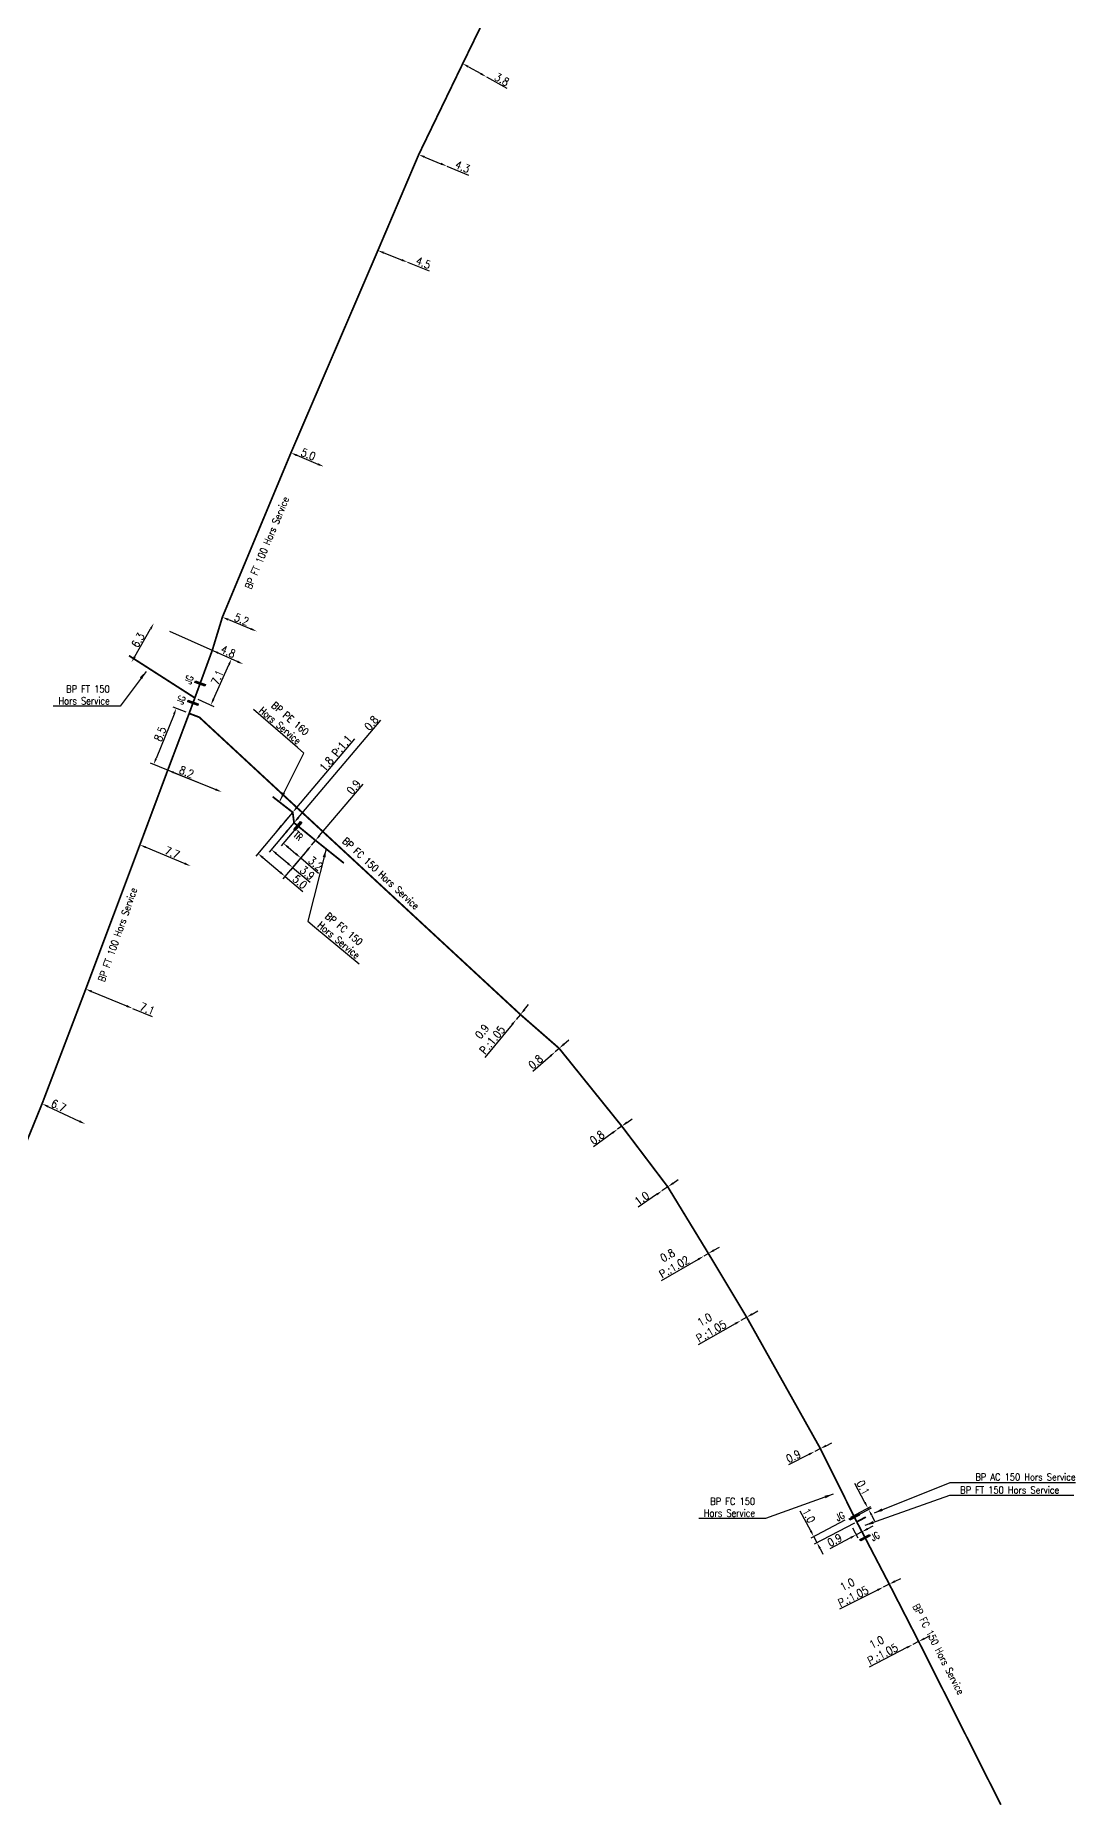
# Model space of a CAD drawing. Header units: millimetres. Extents: x 185000 to 186000, y 127000 to 128000.
# Drawn here: x 185587 to 185733.3, y 126999.9 to 127248.8 of the extents above; entities that cross this region are included whole.
import ezdxf
from ezdxf.enums import TextEntityAlignment as Align

# ---------------------------------------------------------------- set-up
doc = ezdxf.new("R2010")
doc.units = ezdxf.units.MM
doc.header["$PDMODE"] = 34
doc.layers.get('0').update_dxf_attribs({"linetype": 'CONTINUOUS'})
doc.layers.get('DEFPOINTS').update_dxf_attribs({"linetype": 'CONTINUOUS'})
doc.layers.add('L_908', color=5, linetype='CONTINUOUS')
doc.styles.get("Standard").update_dxf_attribs({"font": 'romans.shx', "width": 0.85})
doc.linetypes.add('BP_HS', pattern='A,2,-1,["G",Standard,S=0.85,R=0,X=-0.27,Y=-0.4],-1', length=4)
doc.dimstyles.get("Standard").update_dxf_attribs({"dimtxt": 1.5, "dimasz": 1.2, "dimexe": 0.625, "dimexo": 0.625, "dimgap": 0.25, "dimtad": 1, "dimdec": 1, "dimzin": 0, "dimdsep": 46, "dimtxsty": 'Standard', "dimcen": -0.5, "dimadec": 0, "dimazin": 0, "dimtfac": 1, "dimtdec": 1, "dimtmove": 0, "dimatfit": 3, "dimfxl": 0, "dimtolj": 1, "dimtzin": 0, "dimarcsym": 0})

# ---------------------------------------------------------------- blocks, each defined once
blk = doc.blocks.new('*D249')
at = {"layer": 'DEFPOINTS', "color": 0, "linetype": 'Continuous', "ltscale": 0.5, "transparency": 16777216}
for p in [(185654.63, 127110.39), (185654.63, 127110.39), (185655.22, 127111.1)]:
    blk.add_point(p, dxfattribs=at)
at = {"layer": 'L_908', "color": 0, "linetype": 'Continuous', "lineweight": -2, "ltscale": 0.5, "transparency": 16777216}
for p, q in [((185655.22, 127111.1), (185654.63, 127110.39)), ((185655.8, 127111.79), (185656.37, 127112.49)), ((185654.06, 127109.7), (185650.22, 127105.08))]:
    blk.add_line(p, q, dxfattribs=at)
at = {"layer": 'L_908', "color": 0, "linetype": 'Continuous', "ltscale": 0.5, "transparency": 16777216}
for points in [[(185653.94, 127109.8), (185654.17, 127109.61), (185654.63, 127110.39)], [(185655.68, 127111.89), (185655.91, 127111.7), (185655.22, 127111.1)]]:
    blk.add_solid(points, dxfattribs=at)
at = {"layer": 'L_908', "color": 0, "linetype": 'Continuous', "ltscale": 0.5, "transparency": 16777216, "insert": (185650.55, 127108.12), "char_height": 1.125, "attachment_point": 5, "rotation": 50.2694}
blk.add_mtext('\\A1;0.9\\PP.:1.05', dxfattribs=at)
blk = doc.blocks.new('*D250')
at = {"layer": 'DEFPOINTS', "color": 0, "linetype": 'Continuous', "ltscale": 0.5, "transparency": 16777216}
for p in [(185660.1, 127105.85), (185660.1, 127105.85), (185660.67, 127106.34)]:
    blk.add_point(p, dxfattribs=at)
at = {"layer": 'L_908', "color": 0, "linetype": 'Continuous', "lineweight": -2, "ltscale": 0.5, "transparency": 16777216}
for p, q in [((185660.67, 127106.34), (185660.1, 127105.85)), ((185661.34, 127106.94), (185662.02, 127107.53)), ((185659.43, 127105.26), (185656.96, 127103.09))]:
    blk.add_line(p, q, dxfattribs=at)
at = {"layer": 'L_908', "color": 0, "linetype": 'Continuous', "ltscale": 0.5, "transparency": 16777216}
for points in [[(185659.33, 127105.37), (185659.52, 127105.14), (185660.1, 127105.85)], [(185661.24, 127107.05), (185661.44, 127106.83), (185660.67, 127106.34)]]:
    blk.add_solid(points, dxfattribs=at)
at = {"layer": 'L_908', "color": 0, "linetype": 'Continuous', "ltscale": 0.5, "transparency": 16777216, "insert": (185657.36, 127104.44), "char_height": 1.125, "attachment_point": 5, "rotation": 41.2891}
blk.add_mtext('\\A1;0.8', dxfattribs=at)
blk = doc.blocks.new('*D251')
at = {"layer": 'DEFPOINTS', "color": 0, "linetype": 'Continuous', "ltscale": 0.5, "transparency": 16777216}
for p in [(185668.87, 127094.96), (185668.87, 127094.96), (185669.48, 127095.4)]:
    blk.add_point(p, dxfattribs=at)
at = {"layer": 'L_908', "color": 0, "linetype": 'Continuous', "lineweight": -2, "ltscale": 0.5, "transparency": 16777216}
for p, q in [((185670.21, 127095.93), (185670.94, 127096.45)), ((185668.14, 127094.43), (185665.48, 127092.51)), ((185669.48, 127095.4), (185668.87, 127094.96))]:
    blk.add_line(p, q, dxfattribs=at)
at = {"layer": 'L_908', "color": 0, "linetype": 'Continuous', "ltscale": 0.5, "transparency": 16777216}
for points in [[(185670.12, 127096.05), (185670.29, 127095.81), (185669.48, 127095.4)], [(185668.05, 127094.56), (185668.23, 127094.31), (185668.87, 127094.96)]]:
    blk.add_solid(points, dxfattribs=at)
at = {"layer": 'L_908', "color": 0, "linetype": 'Continuous', "ltscale": 0.5, "transparency": 16777216, "insert": (185666.01, 127093.82), "char_height": 1.125, "attachment_point": 5, "rotation": 35.8553}
blk.add_mtext('\\A1;0.8', dxfattribs=at)
blk = doc.blocks.new('*D252')
at = {"layer": 'DEFPOINTS', "color": 0, "linetype": 'Continuous', "ltscale": 0.5, "transparency": 16777216}
for p in [(185675.12, 127086.3), (185675.12, 127086.3), (185675.94, 127086.87)]:
    blk.add_point(p, dxfattribs=at)
at = {"layer": 'L_908', "color": 0, "linetype": 'Continuous', "lineweight": -2, "ltscale": 0.5, "transparency": 16777216}
for p, q in [((185674.38, 127085.79), (185671.8, 127084)), ((185675.94, 127086.87), (185675.12, 127086.3)), ((185676.68, 127087.38), (185677.42, 127087.9))]:
    blk.add_line(p, q, dxfattribs=at)
at = {"layer": 'L_908', "color": 0, "linetype": 'Continuous', "ltscale": 0.5, "transparency": 16777216}
for points in [[(185674.29, 127085.91), (185674.46, 127085.67), (185675.12, 127086.3)], [(185676.6, 127087.51), (185676.77, 127087.26), (185675.94, 127086.87)]]:
    blk.add_solid(points, dxfattribs=at)
at = {"layer": 'L_908', "color": 0, "linetype": 'Continuous', "ltscale": 0.5, "transparency": 16777216, "insert": (185672.29, 127085.26), "char_height": 1.125, "attachment_point": 5, "rotation": 34.6626}
blk.add_mtext('\\A1;1.0', dxfattribs=at)
blk = doc.blocks.new('*D253')
at = {"layer": 'DEFPOINTS', "color": 0, "linetype": 'Continuous', "ltscale": 0.5, "transparency": 16777216}
for p in [(185681, 127077.13), (185681, 127077.13), (185681.65, 127077.51)]:
    blk.add_point(p, dxfattribs=at)
at = {"layer": 'L_908', "color": 0, "linetype": 'Continuous', "lineweight": -2, "ltscale": 0.5, "transparency": 16777216}
for p, q in [((185682.43, 127077.96), (185683.21, 127078.41)), ((185680.22, 127076.68), (185675.01, 127073.68)), ((185681.65, 127077.51), (185681, 127077.13))]:
    blk.add_line(p, q, dxfattribs=at)
at = {"layer": 'L_908', "color": 0, "linetype": 'Continuous', "ltscale": 0.5, "transparency": 16777216}
for points in [[(185682.35, 127078.09), (185682.5, 127077.83), (185681.65, 127077.51)], [(185680.15, 127076.81), (185680.3, 127076.55), (185681, 127077.13)]]:
    blk.add_solid(points, dxfattribs=at)
at = {"layer": 'L_908', "color": 0, "linetype": 'Continuous', "ltscale": 0.5, "transparency": 16777216, "insert": (185676.38, 127076.42), "char_height": 1.125, "attachment_point": 5, "rotation": 29.967}
blk.add_mtext('\\A1;0.8\\PP.:1.02', dxfattribs=at)
blk = doc.blocks.new('*D254')
at = {"layer": 'DEFPOINTS', "color": 0, "linetype": 'Continuous', "ltscale": 0.5, "transparency": 16777216}
for p in [(185686.21, 127068.07), (185686.21, 127068.07), (185687.04, 127068.54)]:
    blk.add_point(p, dxfattribs=at)
at = {"layer": 'L_908', "color": 0, "linetype": 'Continuous', "lineweight": -2, "ltscale": 0.5, "transparency": 16777216}
for p, q in [((185687.04, 127068.54), (185686.21, 127068.07)), ((185687.82, 127068.99), (185688.6, 127069.44)), ((185685.43, 127067.63), (185680.21, 127064.65))]:
    blk.add_line(p, q, dxfattribs=at)
at = {"layer": 'L_908', "color": 0, "linetype": 'Continuous', "ltscale": 0.5, "transparency": 16777216}
for points in [[(185685.36, 127067.76), (185685.51, 127067.5), (185686.21, 127068.07)], [(185687.74, 127069.12), (185687.89, 127068.86), (185687.04, 127068.54)]]:
    blk.add_solid(points, dxfattribs=at)
at = {"layer": 'L_908', "color": 0, "linetype": 'Continuous', "ltscale": 0.5, "transparency": 16777216, "insert": (185681.59, 127067.38), "char_height": 1.125, "attachment_point": 5, "rotation": 29.7324}
blk.add_mtext('\\A1;1.0\\PP.:1.05', dxfattribs=at)
blk = doc.blocks.new('*D255')
at = {"layer": 'DEFPOINTS', "color": 0, "linetype": 'Continuous', "ltscale": 0.5, "transparency": 16777216}
for p in [(185696.6, 127049.66), (185696.6, 127049.66), (185697.4, 127050.07)]:
    blk.add_point(p, dxfattribs=at)
at = {"layer": 'L_908', "color": 0, "linetype": 'Continuous', "lineweight": -2, "ltscale": 0.5, "transparency": 16777216}
for p, q in [((185698.2, 127050.48), (185699, 127050.88)), ((185695.79, 127049.25), (185692.91, 127047.79)), ((185697.4, 127050.07), (185696.6, 127049.66))]:
    blk.add_line(p, q, dxfattribs=at)
at = {"layer": 'L_908', "color": 0, "linetype": 'Continuous', "ltscale": 0.5, "transparency": 16777216}
for points in [[(185695.73, 127049.39), (185695.86, 127049.12), (185696.6, 127049.66)], [(185698.13, 127050.61), (185698.27, 127050.34), (185697.4, 127050.07)]]:
    blk.add_solid(points, dxfattribs=at)
at = {"layer": 'L_908', "color": 0, "linetype": 'Continuous', "ltscale": 0.5, "transparency": 16777216, "insert": (185693.61, 127048.99), "char_height": 1.125, "attachment_point": 5, "rotation": 26.9094}
blk.add_mtext('\\A1;0.9', dxfattribs=at)
blk = doc.blocks.new('*D256')
at = {"layer": 'DEFPOINTS', "color": 0, "linetype": 'Continuous', "ltscale": 0.5, "transparency": 16777216}
for p in [(185707.09, 127031.01), (185706.25, 127030.59), (185706.25, 127030.59)]:
    blk.add_point(p, dxfattribs=at)
at = {"layer": 'L_908', "color": 0, "linetype": 'Continuous', "lineweight": -2, "ltscale": 0.5, "transparency": 16777216}
for p, q in [((185707.09, 127031.01), (185706.25, 127030.59)), ((185707.9, 127031.42), (185708.7, 127031.82)), ((185705.44, 127030.18), (185700.07, 127027.48))]:
    blk.add_line(p, q, dxfattribs=at)
at = {"layer": 'L_908', "color": 0, "linetype": 'Continuous', "ltscale": 0.5, "transparency": 16777216}
for points in [[(185707.83, 127031.55), (185707.97, 127031.28), (185707.09, 127031.01)], [(185705.37, 127030.32), (185705.51, 127030.05), (185706.25, 127030.59)]]:
    blk.add_solid(points, dxfattribs=at)
at = {"layer": 'L_908', "color": 0, "linetype": 'Continuous', "ltscale": 0.5, "transparency": 16777216, "insert": (185701.6, 127030.13), "char_height": 1.125, "attachment_point": 5, "rotation": 26.7288}
blk.add_mtext('\\A1;1.0\\PP.:1.05', dxfattribs=at)
blk = doc.blocks.new('*D257')
at = {"layer": 'DEFPOINTS', "color": 0, "linetype": 'Continuous', "ltscale": 0.5, "transparency": 16777216}
for p in [(185710.38, 127022.51), (185710.38, 127022.51), (185711.22, 127022.95)]:
    blk.add_point(p, dxfattribs=at)
at = {"layer": 'L_908', "color": 0, "linetype": 'Continuous', "lineweight": -2, "ltscale": 0.5, "transparency": 16777216}
for p, q in [((185712.02, 127023.36), (185712.82, 127023.77)), ((185709.58, 127022.1), (185704.24, 127019.35)), ((185711.22, 127022.95), (185710.38, 127022.51))]:
    blk.add_line(p, q, dxfattribs=at)
at = {"layer": 'L_908', "color": 0, "linetype": 'Continuous', "ltscale": 0.5, "transparency": 16777216}
for points in [[(185711.96, 127023.49), (185712.09, 127023.23), (185711.22, 127022.95)], [(185709.51, 127022.23), (185709.65, 127021.97), (185710.38, 127022.51)]]:
    blk.add_solid(points, dxfattribs=at)
at = {"layer": 'L_908', "color": 0, "linetype": 'Continuous', "ltscale": 0.5, "transparency": 16777216, "insert": (185705.74, 127022.02), "char_height": 1.125, "attachment_point": 5, "rotation": 27.259}
blk.add_mtext('\\A1;1.0\\PP.:1.05', dxfattribs=at)
blk = doc.blocks.new('*D260')
at = {"layer": 'DEFPOINTS', "color": 0, "linetype": 'Continuous', "ltscale": 0.5, "transparency": 16777216}
for p in [(185587.96, 127098.56), (185594.01, 127095.72), (185594.01, 127095.72)]:
    blk.add_point(p, dxfattribs=at)
at = {"layer": 'L_908', "color": 0, "linetype": 'Continuous', "lineweight": -2, "ltscale": 0.5, "transparency": 16777216}
blk.add_line((185588.77, 127098.18), (185593.19, 127096.1), dxfattribs=at)
at = {"layer": 'L_908', "color": 0, "linetype": 'Continuous', "ltscale": 0.5, "transparency": 16777216}
for points in [[(185588.84, 127098.31), (185588.71, 127098.04), (185587.96, 127098.56)], [(185593.26, 127096.24), (185593.13, 127095.96), (185594.01, 127095.72)]]:
    blk.add_solid(points, dxfattribs=at)
at = {"layer": 'L_908', "color": 0, "linetype": 'Continuous', "ltscale": 0.5, "transparency": 16777216, "insert": (185590.28, 127098.3), "char_height": 1.125, "attachment_point": 5, "rotation": 334.8282}
blk.add_mtext('\\A1;6.7', dxfattribs=at)
blk = doc.blocks.new('*D261')
at = {"layer": 'DEFPOINTS', "color": 0, "linetype": 'Continuous', "ltscale": 0.5, "transparency": 16777216}
for p in [(185594.1, 127114.68), (185600.66, 127111.97), (185600.66, 127111.97)]:
    blk.add_point(p, dxfattribs=at)
at = {"layer": 'L_908', "color": 0, "linetype": 'Continuous', "lineweight": -2, "ltscale": 0.5, "transparency": 16777216}
for p, q in [((185594.93, 127114.34), (185599.83, 127112.31)), ((185600.66, 127111.97), (185603.44, 127110.82))]:
    blk.add_line(p, q, dxfattribs=at)
at = {"layer": 'L_908', "color": 0, "linetype": 'Continuous', "ltscale": 0.5, "transparency": 16777216}
for points in [[(185594.99, 127114.48), (185594.87, 127114.2), (185594.1, 127114.68)], [(185599.89, 127112.45), (185599.77, 127112.17), (185600.66, 127111.97)]]:
    blk.add_solid(points, dxfattribs=at)
at = {"layer": 'L_908', "color": 0, "linetype": 'Continuous', "ltscale": 0.5, "transparency": 16777216, "insert": (185602.75, 127111.91), "char_height": 1.125, "attachment_point": 5, "rotation": 337.4974}
blk.add_mtext('\\A1;7.1', dxfattribs=at)
blk = doc.blocks.new('*D262')
at = {"layer": 'DEFPOINTS', "color": 0, "linetype": 'Continuous', "ltscale": 0.5, "transparency": 16777216}
for p in [(185601.71, 127134.96), (185608.86, 127131.98), (185608.86, 127131.98)]:
    blk.add_point(p, dxfattribs=at)
at = {"layer": 'L_908', "color": 0, "linetype": 'Continuous', "lineweight": -2, "ltscale": 0.5, "transparency": 16777216}
blk.add_line((185602.54, 127134.62), (185608.02, 127132.32), dxfattribs=at)
at = {"layer": 'L_908', "color": 0, "linetype": 'Continuous', "ltscale": 0.5, "transparency": 16777216}
for points in [[(185602.6, 127134.75), (185602.49, 127134.48), (185601.71, 127134.96)], [(185608.08, 127132.46), (185607.97, 127132.19), (185608.86, 127131.98)]]:
    blk.add_solid(points, dxfattribs=at)
at = {"layer": 'L_908', "color": 0, "linetype": 'Continuous', "ltscale": 0.5, "transparency": 16777216, "insert": (185606.26, 127133.87), "char_height": 1.125, "attachment_point": 5, "rotation": 337.3111}
blk.add_mtext('\\A1;7.7', dxfattribs=at)
blk = doc.blocks.new('*D263')
at = {"layer": 'DEFPOINTS', "color": 0, "linetype": 'Continuous', "ltscale": 0.5, "transparency": 16777216}
for p in [(185605.63, 127145.46), (185613.21, 127142.4), (185613.21, 127142.4)]:
    blk.add_point(p, dxfattribs=at)
at = {"layer": 'L_908', "color": 0, "linetype": 'Continuous', "lineweight": -2, "ltscale": 0.5, "transparency": 16777216}
blk.add_line((185606.46, 127145.13), (185612.38, 127142.73), dxfattribs=at)
at = {"layer": 'L_908', "color": 0, "linetype": 'Continuous', "ltscale": 0.5, "transparency": 16777216}
for points in [[(185606.52, 127145.26), (185606.41, 127144.99), (185605.63, 127145.46)], [(185612.43, 127142.87), (185612.32, 127142.59), (185613.21, 127142.4)]]:
    blk.add_solid(points, dxfattribs=at)
at = {"layer": 'L_908', "color": 0, "linetype": 'Continuous', "ltscale": 0.5, "transparency": 16777216, "insert": (185608.28, 127145.2), "char_height": 1.125, "attachment_point": 5, "rotation": 337.9788}
blk.add_mtext('\\A1;8.2', dxfattribs=at)
blk = doc.blocks.new('*D264')
at = {"layer": 'DEFPOINTS', "color": 0, "linetype": 'Continuous', "ltscale": 0.5, "transparency": 16777216}
for p in [(185608.64, 127153.44), (185603.65, 127146.26), (185613.21, 127142.4)]:
    blk.add_point(p, dxfattribs=at)
at = {"layer": 'L_908', "color": 0, "linetype": 'Continuous', "lineweight": -2, "ltscale": 0.5, "transparency": 16777216}
for p, q in [((185606.51, 127153.33), (185603.99, 127147.1)), ((185608.21, 127153.62), (185606.41, 127154.34)), ((185612.78, 127142.57), (185603.21, 127146.44))]:
    blk.add_line(p, q, dxfattribs=at)
at = {"layer": 'L_908', "color": 0, "linetype": 'Continuous', "ltscale": 0.5, "transparency": 16777216}
for points in [[(185606.37, 127153.39), (185606.65, 127153.28), (185606.84, 127154.17)], [(185603.85, 127147.15), (185604.12, 127147.04), (185603.65, 127146.26)]]:
    blk.add_solid(points, dxfattribs=at)
at = {"layer": 'L_908', "color": 0, "linetype": 'Continuous', "ltscale": 0.5, "transparency": 16777216, "insert": (185604.57, 127150.55), "char_height": 1.125, "attachment_point": 5, "rotation": 67.9788}
blk.add_mtext('\\A1;8.5', dxfattribs=at)
blk = doc.blocks.new('*D265')
at = {"layer": 'DEFPOINTS', "color": 0, "linetype": 'Continuous', "ltscale": 0.5, "transparency": 16777216}
for p in [(185605.44, 127165.18), (185614.59, 127161.1), (185609.44, 127155.62)]:
    blk.add_point(p, dxfattribs=at)
at = {"layer": 'L_908', "color": 0, "linetype": 'Continuous', "lineweight": -2, "ltscale": 0.5, "transparency": 16777216}
for p, q in [((185605.87, 127164.99), (185615.01, 127160.91)), ((185612.06, 127155.44), (185614.22, 127160.28)), ((185609.87, 127155.43), (185612.12, 127154.43))]:
    blk.add_line(p, q, dxfattribs=at)
at = {"layer": 'L_908', "color": 0, "linetype": 'Continuous', "ltscale": 0.5, "transparency": 16777216}
for points in [[(185614.08, 127160.34), (185614.36, 127160.22), (185614.59, 127161.1)], [(185611.92, 127155.5), (185612.2, 127155.38), (185611.69, 127154.62)]]:
    blk.add_solid(points, dxfattribs=at)
at = {"layer": 'L_908', "color": 0, "linetype": 'Continuous', "ltscale": 0.5, "transparency": 16777216, "insert": (185612.6, 127158.5), "char_height": 1.125, "attachment_point": 5, "rotation": 65.949}
blk.add_mtext('\\A1;7.1', dxfattribs=at)
blk = doc.blocks.new('*D266')
at = {"layer": 'DEFPOINTS', "color": 0, "linetype": 'Continuous', "ltscale": 0.5, "transparency": 16777216}
for p in [(185611.89, 127162.31), (185616.25, 127160.36), (185616.25, 127160.36)]:
    blk.add_point(p, dxfattribs=at)
at = {"layer": 'L_908', "color": 0, "linetype": 'Continuous', "lineweight": -2, "ltscale": 0.5, "transparency": 16777216}
blk.add_line((185612.71, 127161.94), (185615.43, 127160.73), dxfattribs=at)
at = {"layer": 'L_908', "color": 0, "linetype": 'Continuous', "ltscale": 0.5, "transparency": 16777216}
for points in [[(185612.77, 127162.08), (185612.65, 127161.8), (185611.89, 127162.31)], [(185615.49, 127160.86), (185615.37, 127160.59), (185616.25, 127160.36)]]:
    blk.add_solid(points, dxfattribs=at)
at = {"layer": 'L_908', "color": 0, "linetype": 'Continuous', "ltscale": 0.5, "transparency": 16777216, "insert": (185614.13, 127162.13), "char_height": 1.125, "attachment_point": 5, "rotation": 335.949}
blk.add_mtext('\\A1;4.8', dxfattribs=at)
blk = doc.blocks.new('*D267')
at = {"layer": 'DEFPOINTS', "color": 0, "linetype": 'Continuous', "ltscale": 0.5, "transparency": 16777216}
for p in [(185613.31, 127166.97), (185618.15, 127164.98), (185618.15, 127164.98)]:
    blk.add_point(p, dxfattribs=at)
at = {"layer": 'L_908', "color": 0, "linetype": 'Continuous', "lineweight": -2, "ltscale": 0.5, "transparency": 16777216}
blk.add_line((185614.15, 127166.63), (185617.32, 127165.33), dxfattribs=at)
at = {"layer": 'L_908', "color": 0, "linetype": 'Continuous', "ltscale": 0.5, "transparency": 16777216}
for points in [[(185614.2, 127166.77), (185614.09, 127166.49), (185613.31, 127166.97)], [(185617.38, 127165.46), (185617.26, 127165.19), (185618.15, 127164.98)]]:
    blk.add_solid(points, dxfattribs=at)
at = {"layer": 'L_908', "color": 0, "linetype": 'Continuous', "ltscale": 0.5, "transparency": 16777216, "insert": (185616.02, 127166.67), "char_height": 1.125, "attachment_point": 5, "rotation": 337.6958}
blk.add_mtext('\\A1;5.2', dxfattribs=at)
blk = doc.blocks.new('*D268')
at = {"layer": 'DEFPOINTS', "color": 0, "linetype": 'Continuous', "ltscale": 0.5, "transparency": 16777216}
for p in [(185622.95, 127190.07), (185627.56, 127188.15), (185627.56, 127188.15)]:
    blk.add_point(p, dxfattribs=at)
at = {"layer": 'L_908', "color": 0, "linetype": 'Continuous', "lineweight": -2, "ltscale": 0.5, "transparency": 16777216}
blk.add_line((185623.78, 127189.73), (185626.73, 127188.49), dxfattribs=at)
at = {"layer": 'L_908', "color": 0, "linetype": 'Continuous', "ltscale": 0.5, "transparency": 16777216}
for points in [[(185623.84, 127189.86), (185623.72, 127189.59), (185622.95, 127190.07)], [(185626.79, 127188.63), (185626.67, 127188.35), (185627.56, 127188.15)]]:
    blk.add_solid(points, dxfattribs=at)
at = {"layer": 'L_908', "color": 0, "linetype": 'Continuous', "ltscale": 0.5, "transparency": 16777216, "insert": (185625.39, 127189.86), "char_height": 1.125, "attachment_point": 5, "rotation": 337.3331}
blk.add_mtext('\\A1;5.0', dxfattribs=at)
blk = doc.blocks.new('*D269')
at = {"layer": 'DEFPOINTS', "color": 0, "linetype": 'Continuous', "ltscale": 0.5, "transparency": 16777216}
for p in [(185635.18, 127218.53), (185639.36, 127216.87), (185639.36, 127216.87)]:
    blk.add_point(p, dxfattribs=at)
at = {"layer": 'L_908', "color": 0, "linetype": 'Continuous', "lineweight": -2, "ltscale": 0.5, "transparency": 16777216}
for p, q in [((185636.02, 127218.2), (185638.52, 127217.2)), ((185639.36, 127216.87), (185642.41, 127215.65))]:
    blk.add_line(p, q, dxfattribs=at)
at = {"layer": 'L_908', "color": 0, "linetype": 'Continuous', "ltscale": 0.5, "transparency": 16777216}
for points in [[(185636.07, 127218.34), (185635.96, 127218.06), (185635.18, 127218.53)], [(185638.58, 127217.34), (185638.47, 127217.06), (185639.36, 127216.87)]]:
    blk.add_solid(points, dxfattribs=at)
at = {"layer": 'L_908', "color": 0, "linetype": 'Continuous', "ltscale": 0.5, "transparency": 16777216, "insert": (185641.58, 127216.79), "char_height": 1.125, "attachment_point": 5, "rotation": 338.2799}
blk.add_mtext('\\A1;4.5', dxfattribs=at)
blk = doc.blocks.new('*D270')
at = {"layer": 'DEFPOINTS', "color": 0, "linetype": 'Continuous', "ltscale": 0.5, "transparency": 16777216}
for p in [(185640.92, 127232.01), (185644.88, 127230.39), (185644.88, 127230.39)]:
    blk.add_point(p, dxfattribs=at)
at = {"layer": 'L_908', "color": 0, "linetype": 'Continuous', "lineweight": -2, "ltscale": 0.5, "transparency": 16777216}
for p, q in [((185641.76, 127231.67), (185644.04, 127230.73)), ((185644.88, 127230.39), (185647.91, 127229.14))]:
    blk.add_line(p, q, dxfattribs=at)
at = {"layer": 'L_908', "color": 0, "linetype": 'Continuous', "ltscale": 0.5, "transparency": 16777216}
for points in [[(185641.81, 127231.81), (185641.7, 127231.53), (185640.92, 127232.01)], [(185644.1, 127230.87), (185643.99, 127230.59), (185644.88, 127230.39)]]:
    blk.add_solid(points, dxfattribs=at)
at = {"layer": 'L_908', "color": 0, "linetype": 'Continuous', "ltscale": 0.5, "transparency": 16777216, "insert": (185647.09, 127230.29), "char_height": 1.125, "attachment_point": 5, "rotation": 337.6897}
blk.add_mtext('\\A1;4.3', dxfattribs=at)
blk = doc.blocks.new('*D271')
at = {"layer": 'DEFPOINTS', "color": 0, "linetype": 'Continuous', "ltscale": 0.5, "transparency": 16777216}
for p in [(185647.11, 127244.8), (185650.43, 127242.95), (185650.43, 127242.95)]:
    blk.add_point(p, dxfattribs=at)
at = {"layer": 'L_908', "color": 0, "linetype": 'Continuous', "lineweight": -2, "ltscale": 0.5, "transparency": 16777216}
for p, q in [((185647.9, 127244.36), (185649.64, 127243.39)), ((185650.43, 127242.95), (185653.29, 127241.35))]:
    blk.add_line(p, q, dxfattribs=at)
at = {"layer": 'L_908', "color": 0, "linetype": 'Continuous', "ltscale": 0.5, "transparency": 16777216}
for points in [[(185647.97, 127244.5), (185647.83, 127244.23), (185647.11, 127244.8)], [(185649.72, 127243.52), (185649.57, 127243.26), (185650.43, 127242.95)]]:
    blk.add_solid(points, dxfattribs=at)
at = {"layer": 'L_908', "color": 0, "linetype": 'Continuous', "ltscale": 0.5, "transparency": 16777216, "insert": (185652.62, 127242.58), "char_height": 1.125, "attachment_point": 5, "rotation": 330.761}
blk.add_mtext('\\A1;3.8', dxfattribs=at)
blk = doc.blocks.new('*D276')
at = {"layer": 'DEFPOINTS', "color": 0, "linetype": 'Continuous', "ltscale": 0.5, "transparency": 16777216}
for p in [(185701.26, 127040.23), (185702.61, 127039.82), (185696.46, 127037.71)]:
    blk.add_point(p, dxfattribs=at)
at = {"layer": 'L_908', "color": 0, "linetype": 'Continuous', "lineweight": -2, "ltscale": 0.5, "transparency": 16777216}
for p, q in [((185696.05, 127038.51), (185694.58, 127041.29)), ((185700.84, 127040.02), (185696.05, 127037.49)), ((185702.2, 127039.6), (185696.51, 127036.61)), ((185696.93, 127036.83), (185696.46, 127037.71)), ((185697.35, 127036.03), (185697.77, 127035.23))]:
    blk.add_line(p, q, dxfattribs=at)
at = {"layer": 'L_908', "color": 0, "linetype": 'Continuous', "ltscale": 0.5, "transparency": 16777216}
for points in [[(185696.18, 127038.58), (185695.91, 127038.44), (185696.46, 127037.71)], [(185697.48, 127036.1), (185697.22, 127035.96), (185696.93, 127036.83)]]:
    blk.add_solid(points, dxfattribs=at)
at = {"layer": 'L_908', "color": 0, "linetype": 'Continuous', "ltscale": 0.5, "transparency": 16777216, "insert": (185695.77, 127040.65), "char_height": 1.125, "attachment_point": 5, "rotation": 297.7476}
blk.add_mtext('\\A1;1.0', dxfattribs=at)
blk = doc.blocks.new('*D277')
at = {"layer": 'DEFPOINTS', "color": 0, "linetype": 'Continuous', "ltscale": 0.5, "transparency": 16777216}
for p in [(185701.72, 127039.35), (185702.52, 127039.77), (185702.45, 127037.96)]:
    blk.add_point(p, dxfattribs=at)
at = {"layer": 'L_908', "color": 0, "linetype": 'Continuous', "lineweight": -2, "ltscale": 0.5, "transparency": 16777216}
for p, q in [((185701.94, 127038.93), (185702.67, 127037.54)), ((185703.25, 127038.37), (185702.45, 127037.96)), ((185702.74, 127039.35), (185703.47, 127037.96)), ((185704.05, 127038.79), (185704.84, 127039.21)), ((185701.66, 127037.54), (185698.73, 127036))]:
    blk.add_line(p, q, dxfattribs=at)
at = {"layer": 'L_908', "color": 0, "linetype": 'Continuous', "ltscale": 0.5, "transparency": 16777216}
for points in [[(185703.98, 127038.93), (185704.12, 127038.66), (185703.25, 127038.37)], [(185701.59, 127037.67), (185701.73, 127037.4), (185702.45, 127037.96)]]:
    blk.add_solid(points, dxfattribs=at)
at = {"layer": 'L_908', "color": 0, "linetype": 'Continuous', "ltscale": 0.5, "transparency": 16777216, "insert": (185699.41, 127037.2), "char_height": 1.125, "attachment_point": 5, "rotation": 27.7489}
blk.add_mtext('\\A1;0.9', dxfattribs=at)
blk = doc.blocks.new('*D278')
at = {"layer": 'DEFPOINTS', "color": 0, "linetype": 'Continuous', "ltscale": 0.5, "transparency": 16777216}
for p in [(185704.08, 127041.72), (185701.26, 127040.23), (185702.16, 127040.45)]:
    blk.add_point(p, dxfattribs=at)
at = {"layer": 'L_908', "color": 0, "linetype": 'Continuous', "lineweight": -2, "ltscale": 0.5, "transparency": 16777216}
for p, q in [((185703.66, 127042.51), (185702.26, 127045.17)), ((185701.67, 127040.45), (185704.49, 127041.94)), ((185702.57, 127040.67), (185704.6, 127041.74)), ((185704.18, 127041.52), (185704.08, 127041.72)), ((185704.6, 127040.72), (185705.02, 127039.93))]:
    blk.add_line(p, q, dxfattribs=at)
at = {"layer": 'L_908', "color": 0, "linetype": 'Continuous', "ltscale": 0.5, "transparency": 16777216}
for points in [[(185703.79, 127042.58), (185703.53, 127042.44), (185704.08, 127041.72)], [(185704.73, 127040.79), (185704.47, 127040.65), (185704.18, 127041.52)]]:
    blk.add_solid(points, dxfattribs=at)
at = {"layer": 'L_908', "color": 0, "linetype": 'Continuous', "ltscale": 0.5, "transparency": 16777216, "insert": (185703.41, 127044.59), "char_height": 1.125, "attachment_point": 5, "rotation": 297.7476}
blk.add_mtext('\\A1;0.1', dxfattribs=at)
blk = doc.blocks.new('L_340_17')
at = {"linetype": 'Continuous'}
blk.add_hatch(color=0, dxfattribs=at).paths.add_polyline_path([(0.125, 0.75), (-0.125, 0.75), (-0.125, -0.75), (0.125, -0.75)])
at = {"color": 0, "linetype": 'Continuous'}
blk.add_lwpolyline([(-0.125, 0.75), (0.125, 0.75), (0.125, -0.75), (-0.125, -0.75)], close=True, dxfattribs=at)
at = {"color": 0, "linetype": 'Continuous', "width": 0.75}
for tag, height, flags, p in [('MRT', 1, 8, (0, 2.5)), ('DEF_LEG', 1.2, 3, (0, -5)), ('DEF_COUP', 1.2, 3, (0, -7.5)), ('DEF_TYPE', 1.2, 3, (0, -10))]:
    blk.add_attdef(tag, text='', height=height, dxfattribs=dict(at, flags=flags)).set_placement(p, align=Align.MIDDLE)
blk = doc.blocks.new('*D279')
at = {"layer": 'DEFPOINTS', "color": 0, "linetype": 'Continuous', "transparency": 16777216}
for p in [(185626.41, 127135.58), (185625.86, 127134.93), (185625.86, 127134.93)]:
    blk.add_point(p, dxfattribs=at)
at = {"layer": 'L_908', "color": 0, "linetype": 'Continuous', "lineweight": -2, "transparency": 16777216}
for p, q in [((185626.99, 127136.26), (185633.1, 127143.5)), ((185625.86, 127134.93), (185626.41, 127135.58)), ((185625.28, 127134.24), (185624.7, 127133.55))]:
    blk.add_line(p, q, dxfattribs=at)
at = {"layer": 'L_908', "color": 0, "linetype": 'Continuous', "transparency": 16777216}
for points in [[(185626.87, 127136.36), (185627.1, 127136.17), (185626.41, 127135.58)], [(185625.16, 127134.34), (185625.39, 127134.14), (185625.86, 127134.93)]]:
    blk.add_solid(points, dxfattribs=at)
at = {"layer": 'L_908', "color": 0, "linetype": 'Continuous', "transparency": 16777216, "insert": (185631.78, 127143.09), "char_height": 1.125, "attachment_point": 5, "rotation": 49.7752}
blk.add_mtext('\\A1;0.9', dxfattribs=at)
blk = doc.blocks.new('*D280')
at = {"layer": 'DEFPOINTS', "color": 0, "linetype": 'Continuous', "transparency": 16777216}
for p in [(185623.39, 127138.06), (185622.87, 127137.45), (185622.87, 127137.45)]:
    blk.add_point(p, dxfattribs=at)
at = {"layer": 'L_908', "color": 0, "linetype": 'Continuous', "lineweight": -2, "transparency": 16777216}
for p, q in [((185623.97, 127138.75), (185635.6, 127152.51)), ((185622.87, 127137.45), (185623.39, 127138.06)), ((185622.29, 127136.77), (185621.71, 127136.08))]:
    blk.add_line(p, q, dxfattribs=at)
at = {"layer": 'L_908', "color": 0, "linetype": 'Continuous', "transparency": 16777216}
for points in [[(185623.85, 127138.85), (185624.08, 127138.66), (185623.39, 127138.06)], [(185622.17, 127136.86), (185622.4, 127136.67), (185622.87, 127137.45)]]:
    blk.add_solid(points, dxfattribs=at)
at = {"layer": 'L_908', "color": 0, "linetype": 'Continuous', "transparency": 16777216, "insert": (185634.26, 127152.08), "char_height": 1.125, "attachment_point": 5, "rotation": 49.7748}
blk.add_mtext('\\A1;0.8', dxfattribs=at)
blk = doc.blocks.new('*D281')
at = {"layer": 'DEFPOINTS', "color": 0, "linetype": 'Continuous', "transparency": 16777216}
for p in [(185622.04, 127138.16), (185622.04, 127138.16), (185623.2, 127139.53)]:
    blk.add_point(p, dxfattribs=at)
at = {"layer": 'L_908', "color": 0, "linetype": 'Continuous', "lineweight": -2, "transparency": 16777216}
for p, q in [((185623.78, 127140.22), (185631.95, 127149.88)), ((185622.04, 127138.16), (185623.2, 127139.53)), ((185621.46, 127137.47), (185620.88, 127136.78))]:
    blk.add_line(p, q, dxfattribs=at)
at = {"layer": 'L_908', "color": 0, "linetype": 'Continuous', "transparency": 16777216}
for points in [[(185623.67, 127140.32), (185623.9, 127140.12), (185623.2, 127139.53)], [(185621.34, 127137.57), (185621.57, 127137.37), (185622.04, 127138.16)]]:
    blk.add_solid(points, dxfattribs=at)
at = {"layer": 'L_908', "color": 0, "linetype": 'Continuous', "transparency": 16777216, "insert": (185629.24, 127147.84), "char_height": 1.125, "attachment_point": 5, "rotation": 49.7789}
blk.add_mtext('\\A1;1.8 P:1.1', dxfattribs=at)
blk = doc.blocks.new('L_340_19')
at = {"linetype": 'Continuous'}
blk.add_hatch(color=0, dxfattribs=at).paths.add_polyline_path([(0.12, 0.75), (-0.12, 0.75), (-0.12, -0.75), (0.12, -0.75)])
at = {"color": 0, "linetype": 'Continuous'}
blk.add_lwpolyline([(-0.12, 0.75), (0.12, 0.75), (0.12, -0.75), (-0.12, -0.75)], close=True, dxfattribs=at)
at = {"color": 0, "linetype": 'Continuous', "width": 0.75}
for tag, height, flags, p in [('TR', 1, 8, (0, 1.98)), ('DEF_LEG', 1.2, 3, (0, -5)), ('DEF_COUP', 1.2, 3, (0, -7.5)), ('DEF_TYPE', 1.2, 3, (0, -10))]:
    blk.add_attdef(tag, text='', height=height, dxfattribs=dict(at, flags=flags)).set_placement(p, align=Align.MIDDLE)
blk = doc.blocks.new('*D282')
at = {"layer": 'DEFPOINTS', "color": 0, "linetype": 'Continuous', "transparency": 16777216}
for p in [(185623.93, 127137.61), (185624.33, 127133.12), (185625.86, 127134.93)]:
    blk.add_point(p, dxfattribs=at)
at = {"layer": 'L_908', "color": 0, "linetype": 'Continuous', "lineweight": -2, "transparency": 16777216}
for p, q in [((185623.63, 127137.25), (185621.58, 127134.83)), ((185622.57, 127134.61), (185623.64, 127133.7)), ((185625.56, 127134.57), (185624.03, 127132.76)), ((185624.33, 127133.12), (185626.83, 127131))]:
    blk.add_line(p, q, dxfattribs=at)
at = {"layer": 'L_908', "color": 0, "linetype": 'Continuous', "transparency": 16777216}
for points in [[(185622.67, 127134.72), (185622.47, 127134.5), (185621.88, 127135.19)], [(185623.74, 127133.82), (185623.55, 127133.59), (185624.33, 127133.12)]]:
    blk.add_solid(points, dxfattribs=at)
at = {"layer": 'L_908', "color": 0, "linetype": 'Continuous', "transparency": 16777216, "insert": (185626.41, 127132.34), "char_height": 1.125, "attachment_point": 5, "rotation": 319.7752}
blk.add_mtext('\\A1;3.2', dxfattribs=at)
blk = doc.blocks.new('*D283')
at = {"layer": 'DEFPOINTS', "color": 0, "linetype": 'Continuous', "transparency": 16777216}
for p in [(185623.39, 127138.06), (185625.86, 127134.93), (185623.19, 127131.78)]:
    blk.add_point(p, dxfattribs=at)
at = {"layer": 'L_908', "color": 0, "linetype": 'Continuous', "lineweight": -2, "transparency": 16777216}
for p, q in [((185623.08, 127137.71), (185619.9, 127133.95)), ((185620.89, 127133.72), (185622.51, 127132.36)), ((185625.56, 127134.57), (185622.89, 127131.42)), ((185623.19, 127131.78), (185625.66, 127129.69))]:
    blk.add_line(p, q, dxfattribs=at)
at = {"layer": 'L_908', "color": 0, "linetype": 'Continuous', "transparency": 16777216}
for points in [[(185620.99, 127133.84), (185620.8, 127133.61), (185620.21, 127134.31)], [(185622.6, 127132.47), (185622.41, 127132.25), (185623.19, 127131.78)]]:
    blk.add_solid(points, dxfattribs=at)
at = {"layer": 'L_908', "color": 0, "linetype": 'Continuous', "transparency": 16777216, "insert": (185625.26, 127131.02), "char_height": 1.125, "attachment_point": 5, "rotation": 319.7748}
blk.add_mtext('\\A1;3.9', dxfattribs=at)
blk = doc.blocks.new('*D284')
at = {"layer": 'DEFPOINTS', "color": 0, "linetype": 'Continuous', "transparency": 16777216}
for p in [(185623.2, 127139.53), (185625.86, 127134.93), (185622.13, 127130.52)]:
    blk.add_point(p, dxfattribs=at)
at = {"layer": 'L_908', "color": 0, "linetype": 'Continuous', "lineweight": -2, "transparency": 16777216}
for p, q in [((185622.9, 127139.17), (185618.01, 127133.39)), ((185619, 127133.17), (185621.44, 127131.1)), ((185625.56, 127134.57), (185621.83, 127130.16)), ((185622.13, 127130.52), (185624.63, 127128.4))]:
    blk.add_line(p, q, dxfattribs=at)
at = {"layer": 'L_908', "color": 0, "linetype": 'Continuous', "transparency": 16777216}
for points in [[(185619.1, 127133.28), (185618.9, 127133.05), (185618.31, 127133.75)], [(185621.54, 127131.22), (185621.35, 127130.99), (185622.13, 127130.52)]]:
    blk.add_solid(points, dxfattribs=at)
at = {"layer": 'L_908', "color": 0, "linetype": 'Continuous', "transparency": 16777216, "insert": (185624.21, 127129.75), "char_height": 1.125, "attachment_point": 5, "rotation": 319.7752}
blk.add_mtext('\\A1;5.0', dxfattribs=at)
blk = doc.blocks.new('*D400')
at = {"layer": 'DEFPOINTS', "color": 0, "linetype": 'Continuous', "transparency": 16777216}
for p in [(185603.67, 127166.11), (185603.67, 127166.11), (185600.54, 127160.64)]:
    blk.add_point(p, dxfattribs=at)
at = {"layer": 'L_908', "color": 0, "linetype": 'Continuous', "lineweight": -2, "transparency": 16777216}
blk.add_line((185600.99, 127161.42), (185603.22, 127165.32), dxfattribs=at)
at = {"layer": 'L_908', "color": 0, "linetype": 'Continuous', "transparency": 16777216}
for points in [[(185603.09, 127165.4), (185603.35, 127165.25), (185603.67, 127166.11)], [(185600.86, 127161.49), (185601.12, 127161.34), (185600.54, 127160.64)]]:
    blk.add_solid(points, dxfattribs=at)
at = {"layer": 'L_908', "color": 0, "linetype": 'Continuous', "transparency": 16777216, "insert": (185601.45, 127163.74), "char_height": 1.125, "attachment_point": 5, "rotation": 60.2171}
blk.add_mtext('\\A1;6.3', dxfattribs=at)

msp = doc.modelspace()

# ---------------------------------------------------------------- linework, layer by layer
at = {"layer": 'L_908', "linetype": 'BP_HS', "const_width": 0.25}
for points in [[(185611.89, 127162.31), (185613.31, 127166.97), (185622.95, 127190.07), (185635.18, 127218.53), (185640.92, 127232.01), (185647.11, 127244.8), (185652.92, 127256.73), (185656.05, 127262.01), (185657.89, 127267.52), (185663.23, 127278.31), (185667.46, 127285.97), (185670.88, 127292.58), (185676, 127301.52), (185682.1, 127313.48), (185693.85, 127336.53), (185705.55, 127360.71), (185712.6, 127375), (185716.93, 127382.87)], [(185547.32, 127000), (185547.65, 127000.62), (185554.33, 127016.96), (185568.14, 127049.94), (185587.96, 127098.56), (185594.1, 127114.68), (185601.71, 127134.96), (185605.63, 127145.46), (185608.64, 127153.44), (185609.44, 127155.62), (185611.89, 127162.31)]]:
    msp.add_lwpolyline(points, dxfattribs=at)
at = {"layer": 'L_908', "linetype": 'BP_HS', "const_width": 0.25, "flags": 128}
for points in [[(185600.18, 127161.56), (185609.44, 127155.62)], [(185608.64, 127153.44), (185610.07, 127152.9), (185655.22, 127111.1), (185660.67, 127106.34), (185669.48, 127095.4), (185675.94, 127086.87), (185681.65, 127077.51), (185687.04, 127068.54), (185697.4, 127050.07), (185702.52, 127039.77)], [(185620.38, 127141.73), (185623.2, 127139.53), (185623.39, 127138.06), (185623.93, 127137.61)], [(185623.93, 127137.61), (185626.41, 127135.58), (185630.4, 127132.39)], [(185702.52, 127039.77), (185703.79, 127040.44)], [(185702.52, 127039.77), (185703.68, 127037.55)], [(185703.68, 127037.55), (185707.09, 127031.01), (185711.22, 127022.95), (185722.78, 127000)]]:
    msp.add_lwpolyline(points, dxfattribs=at)

# ---------------------------------------------------------------- block references
at = {"layer": 'L_908'}
ref = msp.add_blockref('L_340_19', (185610.18, 127157.64), dxfattribs=dict(at, rotation=249.8772505011405))
ref.add_attrib('TR', 'JG', dxfattribs={"layer": '0', "color": 0, "linetype": 'Continuous', "height": 1, "rotation": 69.8773, "width": 0.75, "flags": 8}).set_placement((185608.62, 127158.18), align=Align.MIDDLE)
ref = msp.add_blockref('L_340_19', (185609.18, 127154.92), dxfattribs=dict(at, rotation=249.8772505011405))
ref.add_attrib('TR', 'JG', dxfattribs={"layer": '0', "color": 0, "linetype": 'Continuous', "height": 1, "rotation": 69.8773, "width": 0.75, "flags": 8}).set_placement((185607.5, 127155.34), align=Align.MIDDLE)
ref = msp.add_blockref('L_340_19', (185623.93, 127137.61), dxfattribs=dict(at, rotation=320.2188858308099))
ref.add_attrib('TR', 'TR', dxfattribs={"layer": '0', "color": 0, "linetype": 'Continuous', "height": 1, "rotation": 320.2189, "width": 0.75, "flags": 8}).set_placement((185623.97, 127136.21), align=Align.MIDDLE)
at = {"layer": 'L_908', "linetype": 'Continuous', "ltscale": 0.5}
ref = msp.add_blockref('L_340_17', (185702.16, 127040.45), dxfattribs=dict(at, rotation=117.7476197289781))
ref.add_attrib('MRT', 'JG', dxfattribs={"layer": '0', "color": 0, "linetype": 'Continuous', "height": 1, "rotation": 27.7476, "width": 0.75}).set_placement((185700.17, 127040.54), align=Align.MIDDLE)
ref = msp.add_blockref('L_340_17', (185703.68, 127037.55), dxfattribs=dict(at, rotation=117.7475835802685))
ref.add_attrib('MRT', 'JG', dxfattribs={"layer": '0', "color": 0, "linetype": 'Continuous', "height": 1, "rotation": 27.7476, "width": 0.75}).set_placement((185705.11, 127037.74), align=Align.MIDDLE)

# ---------------------------------------------------------------- texts
at = {"layer": 'L_908', "linetype": 'BP_HS', "width": 0.85}
for s, rotation, p in [('BP FT 100 Hors Service', 67.3608, (185617.36, 127170.81)), ('BP FC 150 Hors Service', 317.2075, (185630.09, 127135.36)), ('BP FT 100 Hors Service', 70.6576, (185596.74, 127115.59)), ('BP FC 150 Hors Service', 297.1897, (185710.34, 127027.91))]:
    msp.add_text(s, height=1, rotation=rotation, dxfattribs=at).set_placement(p)
at = {"layer": 'L_908', "linetype": 'Continuous', "char_height": 1}
for s, insert, attachment_point in [('BP FT 150\\PHors Service', (185597.47, 127156.04), 6), ('BP AC 150 Hors Service', (185733.29, 127046.07), 6), ('BP FC 150\\PHors Service', (185688.22, 127041.83), 6), ('BP FT 150 Hors Service', (185717.07, 127044.26), 4)]:
    msp.add_mtext(s, dxfattribs=dict(at, insert=insert, attachment_point=attachment_point))
for s, insert, attachment_point, rotation in [('BP PE 160\\PHors Service', (185624.71, 127150.02), 6, 319.3213), ('BP FC 150\\PHors Service', (185627.45, 127124.51), 4, 320.2212)]:
    msp.add_mtext(s, dxfattribs=dict(at, insert=insert, attachment_point=attachment_point, rotation=rotation))

# ---------------------------------------------------------------- dimensions: what is measured, and where the dimension line sits
at = {"layer": 'L_908', "linetype": 'Continuous', "ltscale": 0.5}
for base, p1, p2, angle, picture, middle in [((185650.43, 127242.95), (185647.11, 127244.8), (185650.43, 127242.95), 150.761, '*D271', (185652.25, 127241.93)), ((185644.88, 127230.39), (185640.92, 127232.01), (185644.88, 127230.39), 157.6897, '*D270', (185646.81, 127229.59)), ((185639.36, 127216.87), (185635.18, 127218.53), (185639.36, 127216.87), 158.2799, '*D269', (185641.3, 127216.09)), ((185627.56, 127188.15), (185622.95, 127190.07), (185627.56, 127188.15), 157.3331, '*D268', (185625.1, 127189.17)), ((185618.15, 127164.98), (185613.31, 127166.97), (185618.15, 127164.98), 157.6958, '*D267', (185615.73, 127165.98)), ((185614.59, 127161.1), (185609.44, 127155.62), (185605.44, 127165.18), 245.949, '*D265', (185613.29, 127158.19)), ((185616.25, 127160.36), (185611.89, 127162.31), (185616.25, 127160.36), 155.949, '*D266', (185613.82, 127161.44)), ((185603.65, 127146.26), (185608.64, 127153.44), (185613.21, 127142.4), 67.9788, '*D264', (185605.27, 127150.27)), ((185613.21, 127142.4), (185605.63, 127145.46), (185613.21, 127142.4), 157.9788, '*D263', (185607.99, 127144.51)), ((185608.86, 127131.98), (185601.71, 127134.96), (185608.86, 127131.98), 157.3111, '*D262', (185605.97, 127133.18)), ((185600.66, 127111.97), (185594.1, 127114.68), (185600.66, 127111.97), 157.4974, '*D261', (185602.46, 127111.22)), ((185660.1, 127105.85), (185660.67, 127106.34), (185660.1, 127105.85), 41.2891, '*D250', (185657.86, 127103.88)), ((185594.01, 127095.72), (185587.96, 127098.56), (185594.01, 127095.72), 154.8282, '*D260', (185589.96, 127097.62)), ((185668.87, 127094.96), (185669.48, 127095.4), (185668.87, 127094.96), 35.8553, '*D251', (185666.45, 127093.21)), ((185675.12, 127086.3), (185675.94, 127086.87), (185675.12, 127086.3), 34.6626, '*D252', (185672.72, 127084.64)), ((185696.6, 127049.66), (185697.4, 127050.07), (185696.6, 127049.66), 26.9094, '*D255', (185693.95, 127048.32)), ((185696.46, 127037.71), (185702.61, 127039.82), (185701.26, 127040.23), 297.7476, '*D276', (185695.1, 127040.3)), ((185702.45, 127037.96), (185702.52, 127039.77), (185701.72, 127039.35), 27.7489, '*D277', (185699.76, 127036.54))]:
    dim = msp.add_linear_dim(base=base, p1=p1, p2=p2, angle=angle, dimstyle='Standard', override={"dimscale": 0.75}, dxfattribs=at)
    dim.commit()
    dim.dimension.update_dxf_attribs({"geometry": picture, "text_midpoint": middle, "dimtype": 160})
at = {"layer": 'L_908', "linetype": 'Continuous'}
for base, p1, p2, angle, picture, middle, dimtype in [((185603.67, 127166.11), (185600.54, 127160.64), (185603.67, 127166.11), 60.2171, '*D400', (185602.1, 127163.37), 161), ((185622.87, 127137.45), (185623.39, 127138.06), (185622.87, 127137.45), 229.7748, '*D280', (185634.83, 127151.6), 161), ((185625.86, 127134.93), (185626.41, 127135.58), (185625.86, 127134.93), 229.7752, '*D279', (185632.35, 127142.6), 161), ((185622.13, 127130.52), (185623.2, 127139.53), (185625.86, 127134.93), 139.7752, '*D284', (185623.73, 127129.17), 160), ((185623.19, 127131.78), (185623.39, 127138.06), (185625.86, 127134.93), 139.7748, '*D283', (185624.77, 127130.44), 160), ((185624.33, 127133.12), (185623.93, 127137.61), (185625.86, 127134.93), 139.7752, '*D282', (185625.93, 127131.77), 160)]:
    dim = msp.add_linear_dim(base=base, p1=p1, p2=p2, angle=angle, dimstyle='Standard', override={"dimscale": 0.75}, dxfattribs=at)
    dim.commit()
    dim.dimension.update_dxf_attribs({"geometry": picture, "text_midpoint": middle, "dimtype": dimtype})
dim = msp.add_linear_dim(base=(185622.04, 127138.16), p1=(185623.2, 127139.53), p2=(185622.04, 127138.16), angle=229.7789, text='<> P:1.1', dimstyle='Standard', override={"dimscale": 0.75}, dxfattribs=at)
dim.commit()
dim.dimension.update_dxf_attribs({"geometry": '*D281', "text_midpoint": (185629.82, 127147.35), "dimtype": 161})
at = {"layer": 'L_908', "linetype": 'Continuous', "ltscale": 0.5}
for base, p1, p2, angle, text, picture, middle in [((185654.63, 127110.39), (185655.22, 127111.1), (185654.63, 127110.39), 50.2694, '<>\\PP.:1.05', '*D249', (185651.85, 127107.04)), ((185681, 127077.13), (185681.65, 127077.51), (185681, 127077.13), 29.967, '<>\\PP.:1.02', '*D253', (185677.23, 127074.96)), ((185686.21, 127068.07), (185687.04, 127068.54), (185686.21, 127068.07), 29.7324, '<>\\PP.:1.05', '*D254', (185682.43, 127065.91)), ((185704.08, 127041.72), (185702.16, 127040.45), (185701.26, 127040.23), 297.7476, '0.1', '*D278', (185702.75, 127044.24)), ((185706.2455, 127030.5865), (185707.094, 127031.0138), (185706.2455, 127030.5865), 26.7288, '<>\\PP.:1.05', '*D256', (185702.3555, 127028.6276)), ((185710.38, 127022.51), (185711.22, 127022.95), (185710.38, 127022.51), 27.259, '<>\\PP.:1.05', '*D257', (185706.51, 127020.52))]:
    dim = msp.add_linear_dim(base=base, p1=p1, p2=p2, angle=angle, text=text, dimstyle='Standard', override={"dimscale": 0.75}, dxfattribs=at)
    dim.commit()
    dim.dimension.update_dxf_attribs({"geometry": picture, "text_midpoint": middle, "dimtype": 160})

# ---------------------------------------------------------------- leaders
at = {"layer": 'L_908', "linetype": 'Continuous', "annotation_type": 0, "has_hookline": 1}
for points, hookline_direction, text_width in [([(185602.58, 127159.35), (185598.92, 127154.46), (185597.72, 127154.46)], 1, 7.93), ([(185699.19, 127043.67), (185689.67, 127040.25), (185688.47, 127040.25)], 1, 7.93), ([(185703.71, 127039.29), (185715.62, 127043.51), (185716.82, 127043.51)], 0, 15.99), ([(185704.99, 127041.03), (185715.65, 127045.32), (185716.85, 127045.32)], 0, 16.19)]:
    msp.add_leader(points, dimstyle='Standard', dxfattribs=dict(at, hookline_direction=hookline_direction, text_width=text_width))
at = {"layer": 'L_908', "linetype": 'Continuous', "annotation_type": 0, "has_hookline": 1, "text_width": 7.93}
for points, hookline_direction, horizontal_direction in [([(185621.42, 127141.18), (185624.78, 127147.87), (185623.87, 127148.66)], 1, (0.758377, -0.651817, 0)), ([(185627.91, 127134.38), (185625.32, 127124.22), (185626.25, 127123.45)], 0, (0.768521, -0.639825, 0))]:
    msp.add_leader(points, dimstyle='Standard', dxfattribs=dict(at, hookline_direction=hookline_direction, horizontal_direction=horizontal_direction))

doc.saveas('drawing.dxf')
